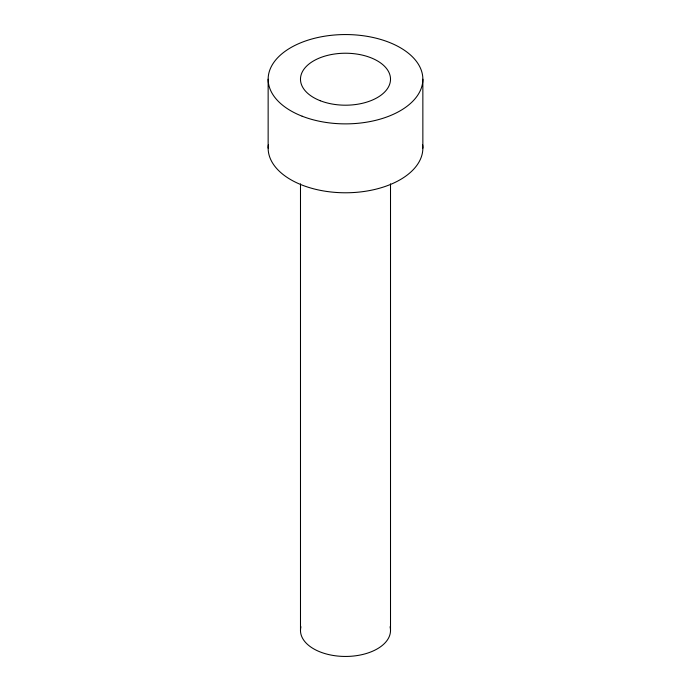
<?xml version="1.0" encoding="UTF-8"?>
<svg xmlns="http://www.w3.org/2000/svg" width="691" height="691" viewBox="0 0 691 691"><rect width="100%" height="100%" fill="white"/><g stroke="black" fill="none" stroke-linecap="round" stroke-linejoin="round"><path stroke-width="1.04" d="M422.857 79.215L422.857 148.116M390.51 183.858L390.51 630.468M300.49 183.858L300.49 630.468M268.143 79.215L268.143 148.116M390.052 626.763A45.01 25.982 0 0 1 345.5 656.45A45.01 25.982 0 0 1 300.948 626.763M422.659 144.937A77.357 44.665 0 0 1 345.5 192.78A77.357 44.665 0 0 1 268.341 144.937M320.27 100.731A45.01 25.982 0 0 0 390.398 81.063A45.01 25.982 0 0 0 325.832 55.841A45.01 25.982 0 0 0 320.27 100.731M302.14 116.2A77.357 44.665 0 0 0 422.659 82.402A77.357 44.665 0 0 0 311.701 39.042A77.357 44.665 0 0 0 302.14 116.2"/></g></svg>
